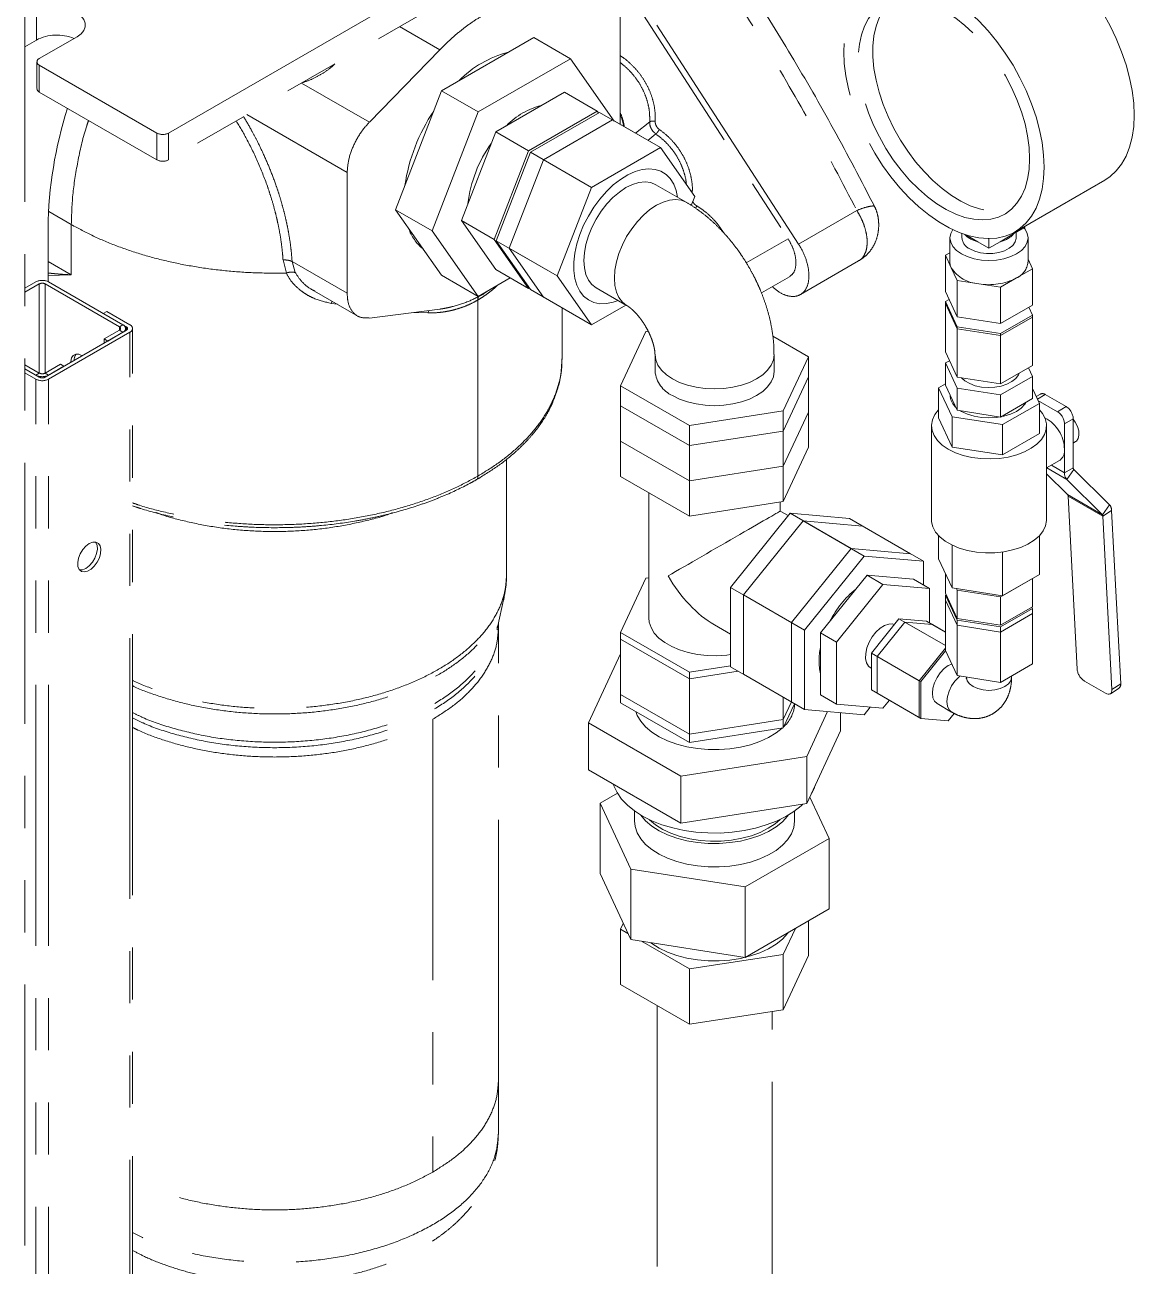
# Paper-space layout 'Blatt1' of a CAD drawing. Header units: millimetres. Extents: x 0 to 1189, y 0 to 841.
# Drawn here: x 923.49 to 950.51, y 215.43 to 245.65 of the extents above; entities that cross this region are included whole.
import ezdxf

# ---------------------------------------------------------------- set-up
doc = ezdxf.new("R2010")
doc.units = ezdxf.units.MM
doc.linetypes.add('PHANTOM', pattern=[12.7, 6.35, -1.27, 1.27, -1.27, 1.27, -1.27])

psp = doc.layouts.new('Blatt1')

# ---------------------------------------------------------------- linework, layer by layer
at = {"color": 7, "linetype": 'PHANTOM', "lineweight": 18}
for p, q in [((923.495, 260.388), (923.495, 140.765)), ((926.995, 243.014), (937.602, 249.137)), ((937.602, 248.484), (926.995, 242.361)), ((937.074, 248.179), (942.08, 240.439)), ((942.334, 240.313), (937.2, 248.252)), ((937.991, 245.891), (937.991, 243.224)), ((924.768, 245.361), (923.848, 244.83)), ((923.778, 245.279), (923.495, 245.116)), ((933.643, 244.043), (935.889, 245.339)), ((936.78, 244.825), (935.889, 245.339)), ((931.884, 243.278), (933.6, 245.043)), ((934.534, 243.529), (936.78, 244.825)), ((936.78, 244.825), (937.846, 243.308)), ((923.79, 244.749), (923.79, 244.096)), ((923.848, 244.667), (926.712, 243.014)), ((926.712, 242.361), (923.848, 244.014)), ((932.521, 241.149), (933.643, 244.043)), ((934.534, 243.529), (933.643, 244.043)), ((936.635, 244.007), (934.962, 243.041)), ((936.635, 244.007), (937.434, 243.546)), ((933.412, 240.635), (934.534, 243.529)), ((937.434, 243.546), (935.761, 242.579)), ((935.81, 242.551), (937.484, 243.517)), ((936.128, 242.367), (937.802, 243.333)), ((937.463, 243.505), (937.434, 243.546)), ((937.484, 243.517), (938.969, 242.66)), ((938.969, 242.66), (937.802, 243.333)), ((934.962, 243.041), (934.125, 240.883)), ((934.962, 243.041), (935.761, 242.579)), ((937.295, 241.693), (938.969, 242.66)), ((938.969, 242.66), (939.806, 241.469)), ((935.761, 242.579), (934.924, 240.422)), ((934.973, 240.394), (935.81, 242.551)), ((935.291, 240.21), (936.128, 242.367)), ((937.295, 241.693), (935.81, 242.551)), ((937.295, 241.693), (936.128, 242.367)), ((931.344, 239.115), (931.344, 242.054)), ((939.599, 241.33), (938.857, 241.758)), ((947.6, 240.606), (949.792, 241.872)), ((936.458, 239.536), (937.295, 241.693)), ((939.806, 241.469), (939.722, 241.253)), ((933.412, 240.635), (932.521, 241.149)), ((933.643, 239.552), (932.521, 241.149)), ((934.924, 240.422), (934.125, 240.883)), ((934.125, 240.883), (934.962, 239.693)), ((924.061, 240.706), (924.061, 239.399)), ((934.534, 239.038), (933.412, 240.635)), ((946.313, 240.57), (946.313, 240.463)), ((946.407, 240.538), (946.697, 240.37)), ((947.245, 240.37), (947.569, 240.558)), ((947.569, 240.558), (947.843, 240.716)), ((947.629, 240.463), (947.629, 240.592)), ((947.843, 240.747), (947.843, 240.716)), ((934.924, 240.422), (935.761, 239.231)), ((934.973, 240.394), (936.458, 239.536)), ((935.81, 239.203), (934.973, 240.394)), ((946.021, 240.463), (946.021, 239.875)), ((946.697, 240.37), (946.971, 240.212)), ((946.971, 240.445), (946.971, 240.212)), ((946.971, 240.212), (947.245, 240.37)), ((947.921, 239.875), (947.921, 240.463)), ((936.458, 239.536), (935.291, 240.21)), ((936.128, 239.019), (935.291, 240.21)), ((946.021, 240.102), (945.911, 240.039)), ((945.911, 240.039), (945.911, 239.157)), ((945.911, 240.039), (946.053, 239.733)), ((948.03, 239.711), (947.921, 239.947)), ((934.962, 239.693), (935.761, 239.231)), ((942.379, 239.084), (943.797, 239.902)), ((946.053, 239.733), (946.195, 239.427)), ((947.643, 239.487), (948.03, 239.711)), ((948.03, 239.711), (948.03, 238.829)), ((923.764, 239.392), (923.495, 239.237)), ((923.495, 239.139), (923.848, 239.343)), ((923.99, 239.343), (925.8, 238.298)), ((925.885, 238.347), (924.075, 239.392)), ((934.534, 239.038), (933.643, 239.552)), ((935.315, 239.489), (934.534, 239.038)), ((937.295, 238.346), (936.458, 239.536)), ((941.431, 239.123), (942.114, 239.517)), ((946.195, 238.545), (946.195, 239.427)), ((946.195, 239.427), (946.725, 239.345)), ((946.725, 239.345), (947.255, 239.263)), ((947.255, 239.263), (947.643, 239.487)), ((930.552, 239.166), (931.602, 238.56)), ((934.667, 239.1), (934.809, 239.196)), ((935.761, 239.231), (935.782, 239.243)), ((935.81, 239.203), (937.295, 238.346)), ((937.295, 238.346), (936.128, 239.019)), ((937.407, 239.247), (938.149, 238.818)), ((946.195, 238.545), (945.911, 239.157)), ((947.255, 239.263), (947.255, 238.381)), ((933.6, 238.73), (931.884, 238.513)), ((936.576, 237.521), (936.576, 238.761)), ((938.132, 238.829), (937.295, 238.346)), ((946.001, 238.964), (945.911, 238.912)), ((945.911, 238.912), (946.195, 238.3)), ((945.911, 238.912), (945.911, 237.687)), ((945.911, 238.863), (946.195, 238.251)), ((945.911, 237.687), (945.911, 238.863)), ((948.03, 238.829), (947.255, 238.381)), ((948.03, 238.584), (947.941, 238.777)), ((925.489, 238.674), (925.404, 238.625)), ((925.404, 238.625), (925.97, 238.298)), ((926.055, 238.347), (925.489, 238.674)), ((947.255, 238.381), (946.195, 238.545)), ((947.255, 238.136), (948.03, 238.584)), ((947.255, 238.087), (948.03, 238.535)), ((948.03, 238.584), (948.03, 237.359)), ((948.03, 237.359), (948.03, 238.535)), ((925.97, 238.216), (923.99, 237.073)), ((924.075, 237.024), (926.055, 238.167)), ((925.8, 238.216), (925.429, 238.002)), ((925.514, 237.953), (925.885, 238.167)), ((925.949, 238.205), (925.949, 238.257)), ((926.119, 199.063), (926.119, 238.257)), ((938.002, 236.863), (938.615, 238.183)), ((938.615, 238.183), (938.672, 238.191)), ((946.195, 238.3), (946.195, 237.075)), ((946.195, 238.3), (947.255, 238.136)), ((946.195, 237.075), (946.195, 238.251)), ((946.195, 238.251), (947.255, 238.087)), ((947.255, 238.136), (947.255, 236.911)), ((925.429, 237.904), (925.429, 238.002)), ((925.429, 238.002), (925.514, 237.953)), ((941.709, 238.07), (942.575, 237.57)), ((947.255, 238.087), (947.255, 236.911)), ((936.567, 237.521), (936.568, 237.477)), ((936.571, 237.473), (936.576, 237.521)), ((938.839, 237.625), (938.839, 237.216)), ((941.739, 237.216), (941.739, 237.625)), ((942.575, 237.57), (941.962, 236.25)), ((942.575, 237.57), (942.575, 236.223)), ((945.911, 237.687), (946.195, 237.075)), ((923.848, 237.171), (923.495, 237.375)), ((923.764, 237.122), (923.495, 237.277)), ((923.848, 237.073), (923.495, 237.277)), ((923.99, 237.171), (924.361, 237.386)), ((924.446, 237.337), (924.075, 237.122)), ((924.361, 237.386), (924.446, 237.337)), ((946.01, 237.474), (945.911, 237.418)), ((945.911, 237.418), (946.195, 236.806)), ((945.911, 236.879), (945.911, 237.418)), ((947.255, 236.911), (948.03, 237.359)), ((948.03, 237.09), (947.932, 237.302)), ((923.495, 237.179), (923.764, 237.024)), ((942.575, 237.08), (941.962, 235.76)), ((942.575, 235.365), (942.575, 237.08)), ((945.744, 236.815), (945.911, 236.911)), ((946.195, 237.075), (947.255, 236.911)), ((947.255, 236.642), (948.03, 237.09)), ((948.03, 237.09), (948.03, 236.551)), ((939.676, 235.896), (938.002, 236.863)), ((938.002, 235.515), (938.002, 236.863)), ((946.073, 236.106), (945.744, 236.815)), ((945.744, 236.08), (945.744, 236.815)), ((945.911, 236.879), (946.195, 236.267)), ((946.026, 236.632), (946.026, 236.625)), ((946.195, 236.806), (946.195, 236.267)), ((946.195, 236.806), (947.255, 236.642)), ((947.255, 236.642), (947.255, 236.103)), ((948.03, 236.796), (948.198, 236.435)), ((948.223, 236.661), (948.12, 236.602)), ((948.343, 236.649), (948.852, 236.355)), ((939.676, 235.406), (938.002, 236.373)), ((938.002, 234.658), (938.002, 236.373)), ((947.255, 236.103), (948.03, 236.551)), ((948.198, 236.435), (947.3, 235.917)), ((948.64, 236.233), (948.164, 236.507)), ((948.198, 235.7), (948.198, 236.435)), ((941.962, 236.25), (939.676, 235.896)), ((941.962, 234.903), (941.962, 236.25)), ((941.962, 234.903), (942.575, 236.223)), ((946.073, 235.372), (945.744, 236.08)), ((947.3, 235.917), (946.073, 236.106)), ((946.073, 235.372), (946.073, 236.106)), ((946.195, 236.267), (947.255, 236.103)), ((946.303, 236.239), (946.277, 236.254)), ((949.021, 234.869), (949.021, 236.061)), ((939.676, 234.549), (939.676, 235.896)), ((941.962, 235.76), (939.676, 235.406)), ((941.962, 235.76), (941.962, 234.045)), ((945.571, 235.89), (945.571, 233.604)), ((947.3, 235.182), (947.3, 235.917)), ((948.198, 235.7), (947.3, 235.182)), ((948.371, 233.604), (948.371, 235.89)), ((948.809, 235.939), (948.809, 235.318)), ((938.002, 235.515), (939.676, 234.549)), ((939.676, 233.692), (939.676, 235.406)), ((949.021, 235.469), (949.08, 235.503)), ((941.962, 234.045), (942.575, 235.365)), ((947.3, 235.182), (946.073, 235.372)), ((948.809, 234.747), (948.809, 235.318)), ((935.226, 232.269), (935.226, 235.081)), ((939.676, 234.549), (941.962, 234.903)), ((948.371, 234.862), (948.685, 235.044)), ((949.902, 233.969), (949.035, 234.829)), ((938.002, 234.658), (939.676, 233.692)), ((948.371, 234.723), (948.883, 234.215)), ((949.732, 233.725), (948.864, 234.585)), ((938.689, 234.262), (938.689, 231.215)), ((939.676, 233.692), (941.962, 234.045)), ((941.889, 233.812), (941.889, 234.034)), ((948.897, 234.179), (949.118, 229.962)), ((942.127, 233.76), (940.678, 231.957)), ((942.445, 233.576), (940.996, 231.773)), ((942.08, 233.702), (941.889, 233.812)), ((942.127, 233.76), (943.612, 232.903)), ((943.577, 233.631), (942.127, 233.76)), ((942.445, 233.576), (943.93, 232.719)), ((943.895, 233.447), (942.445, 233.576)), ((943.577, 233.631), (945.062, 232.773)), ((949.966, 229.472), (949.745, 233.69)), ((950.178, 229.609), (949.957, 233.826)), ((943.895, 233.447), (945.38, 232.59)), ((945.744, 233.214), (945.744, 232.65)), ((946.073, 231.942), (946.073, 232.984)), ((948.198, 232.271), (948.198, 233.214)), ((942.162, 231.1), (943.612, 232.903)), ((943.93, 232.719), (942.481, 230.916)), ((943.612, 232.903), (945.062, 232.773)), ((945.38, 232.59), (943.93, 232.719)), ((947.3, 231.752), (947.3, 232.818)), ((945.38, 232.01), (945.38, 232.59)), ((946.073, 231.942), (945.744, 232.65)), ((938.002, 230.861), (938.615, 232.181)), ((938.615, 232.181), (938.689, 232.192)), ((942.87, 230.847), (944.001, 232.254)), ((944.39, 232.03), (944.001, 232.254)), ((944.001, 232.254), (945.132, 232.153)), ((945.521, 231.928), (945.132, 232.153)), ((945.911, 231.812), (945.911, 232.29)), ((948.03, 232.174), (947.255, 231.726)), ((948.198, 232.271), (947.3, 231.752)), ((948.03, 232.174), (948.03, 232.174)), ((948.03, 232.174), (948.03, 231.484)), ((940.678, 231.957), (942.162, 231.1)), ((940.678, 231.957), (940.678, 230.024)), ((940.996, 231.773), (942.481, 230.916)), ((940.996, 231.773), (940.996, 229.84)), ((944.39, 232.03), (943.258, 230.622)), ((945.521, 231.928), (944.39, 232.03)), ((945.521, 231.091), (945.521, 231.928)), ((946.195, 231.2), (945.911, 231.812)), ((945.928, 231.777), (945.911, 231.767)), ((945.911, 231.767), (946.195, 231.155)), ((945.911, 231.767), (945.911, 230.42)), ((947.3, 231.752), (946.073, 231.942)), ((946.195, 231.89), (946.179, 231.926)), ((947.255, 231.726), (946.195, 231.89)), ((946.195, 231.89), (946.195, 231.2)), ((934.998, 230.948), (935.167, 231.722)), ((935.165, 231.722), (935.168, 231.749)), ((945.911, 231.645), (946.195, 231.033)), ((945.911, 231.645), (945.911, 230.42)), ((947.255, 231.726), (947.255, 231.036)), ((948.03, 231.484), (947.255, 231.036)), ((948.03, 231.439), (948.014, 231.475)), ((944.107, 230.357), (944.779, 231.192)), ((945.911, 230.538), (944.779, 231.192)), ((944.779, 231.192), (945.451, 231.132)), ((947.255, 231.036), (946.195, 231.2)), ((947.255, 230.992), (948.03, 231.439)), ((947.255, 230.869), (948.03, 231.317)), ((948.03, 231.439), (948.03, 230.092)), ((948.03, 231.317), (948.03, 230.092)), ((935.026, 230.973), (935.026, 231.075)), ((935.026, 219.95), (935.026, 230.973)), ((939.676, 229.895), (938.002, 230.861)), ((938.002, 230.861), (938.002, 229.146)), ((940.289, 231.041), (940.678, 230.817)), ((942.162, 229.167), (942.162, 231.1)), ((942.481, 230.916), (942.481, 228.983)), ((944.248, 230.275), (944.92, 231.111)), ((944.92, 231.111), (945.911, 230.538)), ((944.92, 231.111), (945.592, 231.051)), ((945.911, 230.866), (945.451, 231.132)), ((945.911, 230.866), (945.592, 231.051)), ((946.195, 231.155), (947.255, 230.992)), ((946.195, 229.808), (946.195, 231.155)), ((946.195, 231.033), (946.195, 229.808)), ((946.195, 231.033), (947.255, 230.869)), ((947.255, 230.992), (947.255, 229.644)), ((947.255, 230.869), (947.255, 229.644)), ((938.002, 230.698), (939.676, 229.731)), ((938.002, 229.35), (938.002, 230.698)), ((943.258, 230.622), (942.87, 230.847)), ((942.87, 229.338), (942.87, 230.847)), ((943.258, 230.622), (943.258, 229.114)), ((937.221, 228.658), (938.002, 230.34)), ((945.274, 229.683), (944.107, 230.357)), ((944.107, 229.461), (944.107, 230.357)), ((944.248, 230.275), (945.309, 229.663)), ((944.248, 229.379), (944.248, 230.275)), ((945.274, 229.683), (945.911, 230.476)), ((945.309, 229.663), (945.914, 230.415)), ((946.195, 229.808), (945.911, 230.42)), ((940.678, 230.05), (939.676, 229.895)), ((940.678, 230.024), (942.162, 229.167)), ((944.09, 230.001), (944.107, 229.992)), ((948.03, 230.092), (947.255, 229.644)), ((939.676, 229.731), (940.866, 229.915)), ((939.676, 228.18), (939.676, 229.895)), ((939.676, 228.384), (939.676, 229.731)), ((940.996, 229.84), (942.481, 228.983)), ((945.274, 228.787), (945.274, 229.683)), ((945.309, 228.767), (945.309, 229.663)), ((947.255, 229.644), (946.195, 229.808)), ((946.421, 229.773), (946.421, 229.766)), ((947.521, 229.766), (947.521, 229.798)), ((949.298, 229.674), (949.807, 229.38)), ((939.676, 228.384), (938.002, 229.35)), ((944.107, 229.461), (945.274, 228.787)), ((944.248, 229.379), (945.309, 228.767)), ((949.927, 229.368), (950.139, 229.505)), ((939.676, 228.18), (938.002, 229.146)), ((941.962, 228.738), (941.962, 229.282)), ((941.962, 228.534), (941.962, 229.282)), ((942.162, 229.167), (941.962, 228.738)), ((942.236, 229.124), (941.962, 228.534)), ((943.258, 229.114), (942.87, 229.338)), ((943.258, 229.114), (944.39, 229.012)), ((944.39, 229.012), (944.546, 229.207)), ((945.706, 229.126), (946.059, 228.922)), ((942.481, 228.983), (943.93, 228.854)), ((943.043, 228.933), (942.534, 227.836)), ((943.356, 228.905), (943.356, 228.464)), ((943.93, 228.854), (944.08, 229.04)), ((945.981, 228.707), (945.309, 228.767)), ((946.127, 228.888), (945.981, 228.707)), ((939.467, 227.362), (937.221, 228.658)), ((937.221, 228.658), (937.221, 227.515)), ((941.962, 228.738), (939.676, 228.384)), ((941.962, 228.534), (939.676, 228.18)), ((943.356, 228.464), (942.534, 226.693)), ((942.534, 227.836), (939.467, 227.362)), ((942.534, 227.836), (942.534, 226.693)), ((939.467, 226.219), (937.221, 227.515)), ((939.467, 227.362), (939.467, 226.219)), ((937.923, 226.95), (937.5, 226.706)), ((937.5, 226.706), (938.247, 225.096)), ((937.5, 226.706), (937.5, 224.991)), ((942.534, 226.693), (939.467, 226.219)), ((943.077, 225.843), (942.608, 226.853)), ((938.339, 226.515), (938.339, 226.275)), ((942.239, 226.275), (942.239, 226.515)), ((941.036, 224.665), (943.077, 225.843)), ((943.077, 225.843), (943.077, 224.129)), ((938.247, 223.382), (937.5, 224.991)), ((938.247, 225.096), (941.036, 224.665)), ((938.247, 225.096), (938.247, 223.382)), ((941.036, 224.665), (941.036, 222.95)), ((943.077, 224.129), (941.036, 222.95)), ((938.066, 223.772), (938.002, 223.635)), ((938.002, 223.635), (938.177, 223.534)), ((938.002, 223.635), (938.002, 222.287)), ((941.962, 223.022), (942.256, 223.655)), ((942.575, 223.839), (942.575, 222.995)), ((941.036, 222.95), (938.247, 223.382)), ((938.511, 223.341), (939.676, 222.668)), ((939.676, 222.668), (941.962, 223.022)), ((941.962, 221.675), (941.962, 223.022)), ((942.575, 222.995), (941.962, 221.675)), ((939.676, 222.668), (939.676, 221.321)), ((939.676, 221.321), (938.002, 222.287)), ((938.889, 221.776), (938.889, 200.872)), ((941.962, 221.675), (939.676, 221.321)), ((941.689, 200.872), (941.689, 221.632)), ((935.026, 218.669), (935.026, 219.95))]:
    psp.add_line(p, q, dxfattribs=at)
at = {"color": 8, "linetype": 'PHANTOM', "lineweight": 18}
for p, q in [((923.778, 245.933), (923.778, 245.279)), ((933.6, 245.043), (932.62, 245.608)), ((923.848, 244.014), (923.848, 244.667)), ((930.234, 244.231), (931.884, 243.278)), ((931.344, 242.054), (928.904, 243.463)), ((938.362, 243.01), (938.71, 243.287)), ((926.712, 243.014), (926.712, 242.361)), ((926.995, 242.361), (926.995, 243.014)), ((938.86, 242.993), (938.663, 242.836)), ((943.752, 241.132), (942.334, 240.313)), ((924.082, 241.102), (924.626, 240.788)), ((924.626, 239.563), (924.626, 240.788)), ((942.08, 240.439), (941.062, 239.852)), ((929.782, 239.926), (929.863, 239.608)), ((924.626, 239.563), (924.061, 239.89)), ((930.003, 239.889), (931.344, 239.115)), ((930.08, 239.618), (930.003, 239.889)), ((923.848, 239.343), (923.848, 237.171)), ((923.99, 239.343), (923.99, 237.171)), ((930.953, 238.869), (930.977, 238.92)), ((930.953, 238.869), (931.106, 238.846)), ((934.526, 238.951), (934.526, 234.664)), ((932.972, 238.651), (933.305, 238.637)), ((933.305, 238.637), (933.335, 238.697)), ((925.8, 238.298), (925.885, 238.347)), ((925.8, 238.298), (925.8, 238.216)), ((925.8, 238.216), (925.885, 238.167)), ((925.97, 238.216), (925.97, 238.298)), ((926.055, 198.973), (926.055, 238.167)), ((923.764, 237.122), (923.848, 237.171)), ((923.764, 197.83), (923.764, 237.024)), ((924.075, 237.122), (923.99, 237.171)), ((924.075, 197.83), (924.075, 237.024)), ((948.15, 236.538), (948.343, 236.649)), ((948.852, 236.355), (948.64, 236.233)), ((949.021, 236.061), (948.809, 235.939)), ((948.864, 234.585), (948.377, 234.866)), ((948.809, 234.747), (948.49, 234.931)), ((949.021, 234.869), (948.809, 234.747)), ((949.035, 234.829), (948.864, 234.585)), ((948.883, 234.215), (949.732, 233.725)), ((949.745, 233.69), (948.897, 234.179)), ((949.902, 233.969), (949.732, 233.725)), ((949.957, 233.826), (949.745, 233.69)), ((949.966, 229.472), (950.178, 229.609)), ((933.43, 228.748), (933.43, 217.725))]:
    psp.add_line(p, q, dxfattribs=at)
at = {"color": 7, "linetype": 'PHANTOM', "lineweight": 18, "flags": 128}
for points in [[(949.792, 241.872), (949.918, 241.956), (950.069, 242.094), (950.2, 242.261), (950.309, 242.455), (950.394, 242.673), (950.456, 242.913), (950.494, 243.174), (950.506, 243.451), (950.494, 243.744), (950.456, 244.047), (950.394, 244.359), (950.309, 244.676), (950.2, 244.995), (950.069, 245.313), (949.918, 245.626), (949.748, 245.931), (949.56, 246.225), (949.357, 246.505), (949.141, 246.769), (948.914, 247.012), (948.678, 247.234), (948.436, 247.431), (948.19, 247.602), (947.943, 247.744), (947.697, 247.857), (947.455, 247.94), (947.22, 247.99), (946.992, 248.009), (946.776, 247.995), (946.574, 247.949), (946.386, 247.872), (946.342, 247.847)], [(948.314, 242.186), (948.302, 241.908), (948.264, 241.648), (948.202, 241.407), (948.117, 241.189), (948.008, 240.996), (947.877, 240.829), (947.726, 240.691), (947.556, 240.582), (947.368, 240.504), (947.165, 240.459), (946.949, 240.445), (946.722, 240.463), (946.486, 240.514), (946.244, 240.596), (945.998, 240.709), (945.751, 240.852), (945.505, 241.023), (945.263, 241.22), (945.028, 241.442), (944.8, 241.685), (944.584, 241.948), (944.382, 242.229), (944.194, 242.523), (944.024, 242.828), (943.873, 243.141), (943.742, 243.458), (943.633, 243.777), (943.547, 244.095), (943.485, 244.407), (943.448, 244.71), (943.435, 245.002), (943.448, 245.28), (943.485, 245.541), (943.547, 245.781), (943.633, 245.999), (943.742, 246.193), (943.873, 246.359), (944.024, 246.498), (944.194, 246.606), (944.382, 246.684), (944.584, 246.73), (944.8, 246.744), (945.028, 246.725), (945.263, 246.674), (945.505, 246.592), (945.751, 246.479), (945.998, 246.336), (946.244, 246.166), (946.486, 245.968), (946.722, 245.747), (946.949, 245.503), (947.165, 245.24), (947.368, 244.96), (947.556, 244.666), (947.726, 244.361), (947.877, 244.048), (948.008, 243.73), (948.117, 243.411), (948.202, 243.094), (948.264, 242.782), (948.302, 242.478), (948.314, 242.186)], [(947.961, 242.39), (947.948, 242.132), (947.91, 241.892), (947.848, 241.673), (947.761, 241.477), (947.652, 241.307), (947.521, 241.164), (947.37, 241.051), (947.201, 240.969), (947.016, 240.919), (946.817, 240.901), (946.606, 240.916), (946.387, 240.963), (946.161, 241.043), (945.932, 241.153), (945.703, 241.293), (945.475, 241.461), (945.252, 241.655), (945.037, 241.872), (944.832, 242.11), (944.639, 242.366), (944.462, 242.638), (944.302, 242.92), (944.161, 243.211), (944.04, 243.507), (943.942, 243.803), (943.868, 244.098), (943.817, 244.385), (943.792, 244.664), (943.792, 244.929), (943.817, 245.178), (943.868, 245.408), (943.942, 245.616), (944.04, 245.8), (944.161, 245.956), (944.302, 246.084), (944.462, 246.182), (944.639, 246.248), (944.832, 246.282), (945.037, 246.284), (945.252, 246.253), (945.475, 246.189), (945.703, 246.094), (945.932, 245.969), (946.161, 245.815), (946.387, 245.634), (946.606, 245.428), (946.817, 245.2), (947.016, 244.952), (947.201, 244.688), (947.37, 244.411), (947.521, 244.123), (947.652, 243.83), (947.761, 243.533), (947.848, 243.237), (947.91, 242.946), (947.948, 242.662), (947.961, 242.39)], [(923.778, 245.933), (923.9, 245.989), (924.041, 246.028), (924.194, 246.048), (924.351, 246.048), (924.504, 246.028), (924.645, 245.989), (924.768, 245.933), (924.865, 245.862), (924.933, 245.78), (924.968, 245.692), (924.968, 245.602), (924.933, 245.513), (924.865, 245.432), (924.768, 245.361)], [(944.587, 246.233), (944.514, 246.16), (944.394, 246.004), (944.296, 245.82), (944.221, 245.613), (944.171, 245.383), (944.146, 245.133), (944.146, 244.868), (944.171, 244.59), (944.221, 244.302), (944.296, 244.008), (944.394, 243.711), (944.514, 243.415), (944.655, 243.124), (944.816, 242.842), (944.993, 242.571), (945.185, 242.314), (945.39, 242.076), (945.606, 241.859), (945.828, 241.665), (946.056, 241.497), (946.286, 241.357), (946.515, 241.247), (946.74, 241.168), (946.96, 241.12), (947.17, 241.105), (947.369, 241.123), (947.516, 241.16)], [(937.496, 241.408), (937.655, 241.59), (937.824, 241.751), (937.999, 241.888), (938.176, 241.997), (938.353, 242.078), (938.525, 242.128), (938.69, 242.146), (938.844, 242.132), (938.984, 242.087), (939.107, 242.01), (939.211, 241.905), (939.295, 241.772), (939.355, 241.614), (939.39, 241.451)], [(938.857, 241.758), (938.735, 241.808), (938.597, 241.826), (938.449, 241.812), (938.292, 241.765), (938.132, 241.687), (937.972, 241.579), (937.815, 241.446), (937.666, 241.289), (937.529, 241.113), (937.407, 240.921), (937.302, 240.72), (937.218, 240.513), (937.157, 240.306), (937.119, 240.103), (937.107, 239.911)], [(937.94, 238.939), (937.824, 238.899), (937.655, 238.865), (937.496, 238.862), (937.348, 238.892), (937.216, 238.953), (937.102, 239.044), (937.008, 239.164), (936.936, 239.31), (936.887, 239.478), (936.862, 239.667), (936.862, 239.872), (936.887, 240.09), (936.936, 240.315), (937.008, 240.544), (937.102, 240.772), (937.216, 240.995), (937.348, 241.208), (937.496, 241.408)], [(946.088, 240.665), (946.039, 240.57), (946.021, 240.463), (946.039, 240.356), (946.093, 240.253), (946.181, 240.158), (946.299, 240.075), (946.443, 240.007), (946.607, 239.956), (946.785, 239.925), (946.971, 239.914), (947.156, 239.925), (947.334, 239.956), (947.499, 240.007), (947.643, 240.075), (947.761, 240.158), (947.848, 240.253), (947.903, 240.356), (947.921, 240.463), (947.903, 240.57), (947.848, 240.673), (947.823, 240.705)], [(947.629, 240.463), (947.629, 240.452), (947.606, 240.364), (947.55, 240.282), (947.462, 240.21), (947.348, 240.151), (947.214, 240.11), (947.066, 240.087), (946.913, 240.084), (946.764, 240.102), (946.625, 240.139), (946.506, 240.194)], [(937.107, 239.911), (937.119, 239.733), (937.157, 239.574), (937.218, 239.438), (937.302, 239.328), (937.407, 239.247), (937.407, 239.247)], [(946.021, 239.875), (946.029, 239.803), (946.053, 239.733)], [(924.895, 237.596), (924.812, 237.629), (924.736, 237.631), (924.674, 237.6), (924.632, 237.54), (924.613, 237.456), (924.612, 237.433)], [(939.263, 236.624), (939.436, 236.539), (939.63, 236.47), (939.841, 236.42), (940.062, 236.39), (940.289, 236.379), (940.515, 236.39), (940.737, 236.42), (940.947, 236.47), (941.141, 236.539), (941.314, 236.624), (941.462, 236.724), (941.581, 236.836), (941.668, 236.958), (941.721, 237.085), (941.739, 237.216)], [(946.301, 237.059), (946.386, 236.982), (946.501, 236.916), (946.638, 236.866), (946.79, 236.833), (946.95, 236.821), (947.112, 236.828), (947.267, 236.856), (947.408, 236.902), (947.529, 236.965), (947.624, 237.041), (947.688, 237.127), (947.708, 237.173)], [(947.871, 236.459), (947.844, 236.416), (947.757, 236.322), (947.639, 236.239), (947.496, 236.171), (947.332, 236.121), (947.155, 236.09), (946.971, 236.079), (946.786, 236.09), (946.609, 236.121), (946.446, 236.171), (946.303, 236.239)], [(945.981, 235.319), (945.835, 235.418), (945.718, 235.529), (945.634, 235.65), (945.585, 235.776), (945.571, 235.906), (945.594, 236.036), (945.652, 236.161), (945.744, 236.279)], [(948.198, 236.279), (948.27, 236.192), (948.337, 236.068), (948.368, 235.939), (948.364, 235.809), (948.323, 235.681), (948.247, 235.558), (948.139, 235.444), (948, 235.342), (947.834, 235.254), (947.646, 235.182), (947.441, 235.129), (947.223, 235.095), (946.999, 235.082), (946.774, 235.09), (946.554, 235.118), (946.345, 235.167), (946.152, 235.234), (945.981, 235.319)], [(949.08, 235.503), (949.101, 235.518), (949.143, 235.578), (949.162, 235.662), (949.156, 235.763), (949.125, 235.871), (949.072, 235.977), (949.021, 236.05)], [(945.571, 233.604), (945.573, 233.555), (945.605, 233.426), (945.672, 233.302), (945.773, 233.186), (945.904, 233.08), (946.064, 232.988), (946.247, 232.912), (946.448, 232.854), (946.663, 232.815), (946.886, 232.797), (947.112, 232.8), (947.333, 232.823), (947.545, 232.867), (947.743, 232.929), (947.92, 233.01), (948.073, 233.105), (948.197, 233.214), (948.29, 233.332), (948.348, 233.458), (948.371, 233.587), (948.371, 233.604)], [(925.065, 233.023), (925.148, 233.057), (925.224, 233.058), (925.286, 233.028), (925.328, 232.968), (925.347, 232.884), (925.34, 232.783), (925.31, 232.675), (925.257, 232.568), (925.187, 232.473), (925.107, 232.398), (925.022, 232.349), (924.942, 232.331), (924.872, 232.346), (924.82, 232.392), (924.789, 232.465), (924.783, 232.558), (924.801, 232.664), (924.843, 232.773), (924.905, 232.874), (924.981, 232.961), (925.065, 233.023)], [(925.218, 233.06), (925.225, 233.05), (925.256, 232.977), (925.262, 232.884), (925.243, 232.778), (925.201, 232.67), (925.139, 232.568), (925.063, 232.482), (924.98, 232.419)], [(924.98, 232.419), (924.896, 232.385), (924.827, 232.383)], [(938.689, 231.215), (938.699, 231.111), (938.743, 230.976), (938.822, 230.845), (938.934, 230.723), (939.076, 230.612), (939.245, 230.515), (939.437, 230.433), (939.649, 230.368), (939.875, 230.323), (940.109, 230.297), (940.348, 230.292), (940.586, 230.307), (940.678, 230.319)], [(944.09, 230.001), (944.041, 230.04), (943.992, 230.121), (943.968, 230.226), (943.97, 230.35), (943.999, 230.485), (944.052, 230.622), (944.126, 230.753), (944.217, 230.869), (944.319, 230.963), (944.425, 231.03), (944.529, 231.064), (944.625, 231.065), (944.666, 231.052)], [(945.706, 229.126), (945.706, 229.126), (945.644, 229.184), (945.605, 229.269), (945.592, 229.378), (945.605, 229.502), (945.644, 229.633), (945.706, 229.761), (945.786, 229.879), (945.88, 229.978), (945.981, 230.052), (946.065, 230.089)], [(949.807, 229.38), (949.84, 229.365), (949.871, 229.357), (949.899, 229.358), (949.924, 229.366), (949.943, 229.383), (949.957, 229.407), (949.965, 229.437), (949.966, 229.472)], [(938.369, 228.934), (938.405, 228.841), (938.491, 228.696), (938.611, 228.559), (938.762, 228.432), (938.942, 228.319), (939.146, 228.22), (939.372, 228.139), (939.615, 228.076), (939.87, 228.033), (940.133, 228.01), (940.4, 228.009), (940.664, 228.028), (940.921, 228.068), (941.166, 228.127), (941.395, 228.206), (941.603, 228.301), (941.787, 228.412), (941.935, 228.529)], [(937.827, 227.165), (937.84, 227.127), (937.916, 226.962), (938.026, 226.804), (938.168, 226.653), (938.34, 226.514), (938.538, 226.387), (938.762, 226.275), (939.007, 226.179), (939.27, 226.1), (939.547, 226.04), (939.834, 225.999), (940.128, 225.978), (940.424, 225.977), (940.719, 225.996), (941.007, 226.035), (941.285, 226.094), (941.549, 226.172), (941.796, 226.266), (942.021, 226.377), (942.222, 226.503), (942.396, 226.641), (942.435, 226.678)], [(942.092, 226.418), (942.068, 226.386), (941.943, 226.25), (941.787, 226.126), (941.603, 226.015), (941.395, 225.919), (941.166, 225.841), (940.921, 225.781), (940.664, 225.742), (940.4, 225.722), (940.133, 225.724), (939.87, 225.747), (939.615, 225.79), (939.372, 225.853), (939.146, 225.934), (938.942, 226.032), (938.762, 226.146), (938.611, 226.272), (938.491, 226.41), (938.485, 226.418)], [(938.339, 226.275), (938.354, 226.134), (938.405, 225.983)], [(938.405, 225.983), (938.491, 225.838), (938.611, 225.701), (938.762, 225.574), (938.942, 225.461), (939.146, 225.362), (939.372, 225.281), (939.615, 225.218), (939.87, 225.175), (940.133, 225.152), (940.4, 225.151), (940.664, 225.17), (940.921, 225.21), (941.166, 225.269), (941.395, 225.348), (941.603, 225.443), (941.787, 225.554), (941.943, 225.679), (942.068, 225.814), (942.16, 225.959), (942.217, 226.109), (942.239, 226.262), (942.239, 226.275)], [(941.886, 226.308), (941.766, 226.203), (941.597, 226.091), (941.402, 225.993), (941.186, 225.912), (940.952, 225.849), (940.705, 225.806), (940.45, 225.782), (940.192, 225.78), (939.936, 225.798), (939.686, 225.836), (939.449, 225.895), (939.228, 225.971), (939.027, 226.065), (938.851, 226.174), (938.703, 226.296), (938.691, 226.308)], [(938.738, 223.306), (938.762, 223.288), (938.942, 223.174), (939.146, 223.076), (939.372, 222.995), (939.615, 222.932), (939.87, 222.889), (940.133, 222.866), (940.4, 222.864), (940.664, 222.884), (940.921, 222.923), (941.166, 222.983), (941.395, 223.061), (941.603, 223.157), (941.787, 223.268), (941.943, 223.393), (942.068, 223.528), (942.092, 223.56)]]:
    psp.add_lwpolyline(points, dxfattribs=at)
at = {"color": 8, "linetype": 'PHANTOM', "lineweight": 18, "flags": 128}
for points in [[(939.599, 241.33), (939.477, 241.38), (939.34, 241.398), (939.191, 241.383), (939.035, 241.336), (938.874, 241.258), (938.714, 241.151), (938.558, 241.017), (938.409, 240.86), (938.272, 240.684), (938.149, 240.493), (938.045, 240.291), (937.961, 240.084), (937.899, 239.877), (937.862, 239.675), (937.849, 239.482), (937.862, 239.304), (937.899, 239.145), (937.961, 239.009), (938.045, 238.899), (938.149, 238.818), (938.152, 238.817)], [(924.061, 239.548), (924.626, 239.563), (924.626, 239.563), (924.626, 239.563), (924.626, 239.563), (924.626, 239.563)], [(938.839, 237.625), (938.839, 237.625), (938.856, 237.494), (938.91, 237.366), (938.997, 237.245), (939.116, 237.133), (939.263, 237.033), (939.436, 236.947), (939.63, 236.879), (939.841, 236.828), (940.062, 236.798), (940.289, 236.787), (940.515, 236.798), (940.737, 236.828), (940.947, 236.879), (941.141, 236.947), (941.314, 237.033), (941.462, 237.133), (941.581, 237.245), (941.668, 237.366), (941.721, 237.494), (941.739, 237.625), (941.739, 237.625)], [(946.059, 228.922), (945.998, 228.979), (945.959, 229.065), (945.945, 229.174), (945.959, 229.298), (945.998, 229.429), (946.059, 229.557), (946.14, 229.675), (946.234, 229.774), (946.262, 229.798)], [(947.521, 229.766), (947.502, 229.684), (947.447, 229.607), (947.36, 229.541), (947.246, 229.491), (947.113, 229.459), (946.971, 229.448), (946.828, 229.459), (946.696, 229.491), (946.582, 229.541), (946.494, 229.607), (946.44, 229.684), (946.421, 229.766), (946.421, 229.766)]]:
    psp.add_lwpolyline(points, dxfattribs=at)
at = {"color": 7, "linetype": 'PHANTOM', "lineweight": 18}
for centre, radius, start, end in [((924.275, 244.319), 1.082, 67.3684, 117.3846), ((923.879, 244.749), 0.0873, 110.7834, 249.2166), ((935.891, 242.514), 2.545, 104.1681, 135.8265), ((923.89, 244.105), 0.101, 185.6948, 245.6253), ((934.018, 240.576), 9.958, 162.2169, 179.2524), ((937.041, 241.114), 4.337, 145.8527, 171.736), ((936.519, 241.949), 1.796, 103.7213, 136.2734), ((926.854, 243.287), 0.307, 242.6097, 297.3903), ((937.356, 240.947), 3.091, 144.0775, 173.5112), ((926.854, 242.634), 0.307, 242.6097, 297.3903), ((933.903, 241.071), 1.129, 199.2343, 230.967), ((946.83, 240.978), 0.622, 224.0406, 257.6892), ((947.116, 240.968), 0.611, 282.1315, 317.8632), ((946.633, 240.489), 0.321, 184.6956, 246.6246), ((946.777, 240.211), 0.867, 213.4389, 266.5665), ((947.443, 239.924), 0.48, 294.5251, 354.1548), ((923.919, 239.092), 0.338, 62.6097, 117.3903), ((923.919, 239.206), 0.154, 62.6097, 117.3903), ((946.972, 240.782), 1.458, 260.2289, 297.3572), ((925.785, 238.257), 0.0437, 290.7834, 69.2166), ((925.851, 238.257), 0.0961, 290.7834, 69.2166), ((925.954, 238.257), 0.0437, 290.7834, 69.2166), ((926.02, 238.257), 0.0961, 290.7834, 69.2166), ((924.922, 237.496), 0.225, 142.976, 183.7443), ((939.575, 237.296), 0.74, 186.1875, 245.1327), ((923.919, 237.423), 0.338, 242.6097, 297.3903), ((923.919, 237.325), 0.338, 242.6097, 297.3903), ((923.919, 237.308), 0.154, 242.6097, 297.3903), ((923.919, 237.21), 0.154, 242.6097, 297.3903), ((946.422, 236.643), 0.397, 182.5559, 228.3118), ((948.272, 236.551), 0.121, 54.3824, 114.3071), ((948.653, 236.045), 0.369, 2.6055, 57.3945), ((947.93, 235.298), 0.879, 1.3467, 62.841), ((948.441, 235.922), 0.369, 2.6055, 57.3945), ((948.525, 235.282), 0.287, 303.9367, 7.3755), ((949.077, 234.866), 0.0561, 176.4096, 221.1757), ((949.033, 234.733), 0.224, 176.4096, 221.1757), ((948.843, 234.18), 0.0534, 359.9206, 41.8746), ((949.743, 233.827), 0.214, 359.9206, 41.8746), ((949.692, 233.69), 0.0534, 359.9206, 41.8746), ((945.266, 230.033), 2.43, 129.3479, 153.0629), ((944.293, 230.174), 1.459, 167.377, 192.623), ((949.505, 230.003), 0.389, 186.1272, 237.8131), ((950.069, 229.591), 0.11, 308.9154, 9.2887), ((941.452, 229.156), 0.787, 312.1961, 358.305), ((941.784, 227.469), 1.013, 328.944, 341.259)]:
    psp.add_arc(centre, radius, start, end, dxfattribs=at)
for major_axis, ratio, start_param, end_param in [((1.6, 0.924), 0.00007, 0.000041, 2.356154), ((-1.131, 1.96), 0.577335, 1.570756, 2.356235)]:
    psp.add_ellipse((940.289, 232.889), major_axis=major_axis, ratio=ratio, start_param=start_param, end_param=end_param, dxfattribs=at)
at = {"color": 8, "linetype": 'PHANTOM', "lineweight": 18}
for points, knots in [([(937.586, 250.824), (938.053, 250.212), (938.987, 248.988), (940.296, 247.087), (941.532, 245.144), (942.694, 243.16), (943.399, 241.808), (943.752, 241.132)], [0, 0, 0, 0, 0.2000288, 0.399945, 0.6000536, 0.7999691, 1, 1, 1, 1]), ([(938.844, 243.3), (938.845, 243.38), (938.846, 243.542), (938.799, 243.79), (938.717, 244.035), (938.599, 244.27), (938.448, 244.49), (938.269, 244.685), (938.114, 244.822), (938.015, 244.882), (937.991, 244.897)], [0, 0, 0, 0, 0.136254, 0.27251, 0.408764, 0.545019, 0.681274, 0.817528, 0.953784, 1, 1, 1, 1]), ([(930.232, 244.232), (930.318, 244.262), (930.49, 244.322), (930.728, 244.452), (930.915, 244.578), (931.01, 244.667), (931.044, 244.698)], [0, 0, 0, 0, 0.286487, 0.572143, 0.851545, 1, 1, 1, 1]), ([(937.991, 244.731), (938.051, 244.684), (938.175, 244.585), (938.338, 244.402), (938.48, 244.197), (938.591, 243.977), (938.668, 243.747), (938.712, 243.514), (938.71, 243.363), (938.71, 243.287)], [0, 0, 0, 0, 0.135323, 0.279436, 0.423548, 0.567661, 0.711774, 0.855889, 1, 1, 1, 1]), ([(924.626, 240.788), (924.634, 241.042), (924.65, 241.55), (924.787, 242.362), (924.92, 242.957), (925.032, 243.279), (925.047, 243.322)], [0, 0, 0, 0, 0.317036, 0.634073, 0.95111, 1, 1, 1, 1]), ([(928.642, 243.311), (928.727, 243.168), (928.926, 242.835), (929.185, 242.287), (929.373, 241.811), (929.497, 241.433), (929.567, 241.191), (929.622, 240.971), (929.665, 240.779), (929.707, 240.563), (929.746, 240.314), (929.768, 240.113), (929.778, 239.984), (929.781, 239.942), (929.782, 239.926)], [0, 0, 0, 0, 0.131947, 0.305493, 0.479839, 0.544345, 0.632736, 0.689647, 0.736362, 0.801026, 0.881, 0.960158, 0.984994, 1, 1, 1, 1]), ([(928.822, 243.415), (928.825, 243.409), (928.862, 243.349), (928.93, 243.232), (929.037, 243.042), (929.162, 242.804), (929.312, 242.494), (929.471, 242.126), (929.6, 241.783), (929.696, 241.49), (929.766, 241.255), (929.827, 241.021), (929.879, 240.789), (929.924, 240.559), (929.959, 240.332), (929.987, 240.108), (929.997, 239.962), (930.003, 239.889)], [0, 0, 0, 0, 0.005096, 0.053772, 0.102449, 0.170572, 0.258005, 0.364889, 0.47816, 0.543475, 0.60863, 0.67378, 0.739079, 0.804345, 0.869485, 0.934652, 1, 1, 1, 1]), ([(938.091, 243.166), (938.085, 243.202), (938.066, 243.315), (938.03, 243.432), (937.992, 243.508), (937.991, 243.51)], [0, 0, 0, 0, 0.311222, 0.977783, 1, 1, 1, 1]), ([(938.71, 243.287), (938.717, 243.292), (938.732, 243.301), (938.767, 243.307), (938.807, 243.308), (938.832, 243.302), (938.844, 243.3)], [0, 0, 0, 0, 0.24999, 0.5, 0.75001, 1, 1, 1, 1]), ([(938.71, 243.287), (938.71, 243.26), (938.712, 243.206), (938.743, 243.124), (938.792, 243.049), (938.838, 243.012), (938.86, 242.993)], [0, 0, 0, 0, 0.25, 0.5, 0.75, 1, 1, 1, 1]), ([(938.944, 243.104), (938.929, 243.116), (938.899, 243.141), (938.866, 243.191), (938.846, 243.245), (938.845, 243.282), (938.844, 243.3)], [0, 0, 0, 0, 0.250001, 0.5, 0.749999, 1, 1, 1, 1]), ([(938.86, 242.993), (938.867, 242.999), (938.88, 243.011), (938.904, 243.04), (938.927, 243.073), (938.939, 243.094), (938.944, 243.104)], [0, 0, 0, 0, 0.2499904, 0.5, 0.7500096, 1, 1, 1, 1]), ([(938.86, 242.993), (938.921, 242.947), (939.042, 242.855), (939.202, 242.687), (939.341, 242.501), (939.455, 242.3), (939.539, 242.089), (939.59, 241.906), (939.6, 241.796), (939.603, 241.757)], [0, 0, 0, 0, 0.152891, 0.305784, 0.458675, 0.611567, 0.764459, 0.91735, 1, 1, 1, 1]), ([(939.744, 241.556), (939.747, 241.597), (939.754, 241.712), (939.728, 241.909), (939.67, 242.139), (939.578, 242.364), (939.457, 242.578), (939.309, 242.777), (939.138, 242.956), (939.009, 243.055), (938.944, 243.104)], [0, 0, 0, 0, 0.07316, 0.205566, 0.337972, 0.470377, 0.602783, 0.735189, 0.867595, 1, 1, 1, 1]), ([(939.855, 241.241), (939.838, 241.253), (939.803, 241.279), (939.77, 241.32), (939.762, 241.346), (939.76, 241.351)], [0, 0, 0, 0, 0.44164, 0.883277, 1, 1, 1, 1]), ([(939.827, 241.186), (939.832, 241.195), (939.843, 241.213), (939.851, 241.231), (939.855, 241.241)], [0, 0, 0, 0, 0.464534, 1, 1, 1, 1]), ([(940.513, 240.584), (940.472, 240.647), (940.388, 240.777), (940.231, 240.953), (940.053, 241.113), (939.921, 241.198), (939.855, 241.241)], [0, 0, 0, 0, 0.236859, 0.491238, 0.74562, 1, 1, 1, 1]), ([(943.752, 241.132), (943.824, 241.158), (943.967, 241.211), (944.109, 241.24), (944.186, 241.244), (944.181, 241.221), (944.179, 241.216)], [0, 0, 0, 0, 0.303989, 0.607997, 0.91202, 1, 1, 1, 1]), ([(943.752, 241.132), (943.785, 241.076), (943.852, 240.964), (943.928, 240.785), (943.98, 240.605), (944.007, 240.432), (944.005, 240.271), (943.976, 240.13), (943.92, 240.015), (943.859, 239.939), (943.81, 239.914), (943.795, 239.907)], [0, 0, 0, 0, 0.117215, 0.235629, 0.35432, 0.472937, 0.591449, 0.709945, 0.828495, 0.947099, 1, 1, 1, 1]), ([(924.626, 240.788), (924.802, 240.693), (925.153, 240.502), (925.741, 240.257), (926.366, 240.046), (927.026, 239.875), (927.713, 239.743), (928.42, 239.653), (929.14, 239.603), (929.622, 239.606), (929.863, 239.608)], [0, 0, 0, 0, 0.125, 0.25, 0.375, 0.5, 0.625, 0.75, 0.875, 1, 1, 1, 1]), ([(929.782, 239.926), (929.802, 239.926), (929.843, 239.927), (929.902, 239.921), (929.957, 239.908), (929.988, 239.895), (930.003, 239.889)], [0, 0, 0, 0, 0.250001, 0.500001, 0.750001, 1, 1, 1, 1]), ([(929.863, 239.608), (929.883, 239.614), (929.924, 239.626), (929.982, 239.632), (930.036, 239.631), (930.065, 239.622), (930.08, 239.618)], [0, 0, 0, 0, 0.25, 0.5, 0.75, 1, 1, 1, 1]), ([(924.061, 239.609), (924.063, 239.609), (924.1, 239.604), (924.168, 239.597), (924.263, 239.588), (924.358, 239.58), (924.477, 239.571), (924.57, 239.566), (924.626, 239.563)], [0, 0, 0, 0, 0.014053, 0.208465, 0.376609, 0.525828, 0.715315, 1, 1, 1, 1]), ([(929.863, 239.608), (929.902, 239.535), (929.98, 239.389), (930.108, 239.273), (930.172, 239.215)], [0, 0, 0, 0, 0.502206, 1, 1, 1, 1]), ([(930.08, 239.618), (930.132, 239.539), (930.238, 239.38), (930.418, 239.235), (930.533, 239.18), (930.555, 239.17)], [0, 0, 0, 0, 0.444083, 0.897852, 1, 1, 1, 1]), ([(930.172, 239.215), (930.191, 239.199), (930.246, 239.156), (930.363, 239.077), (930.594, 238.954), (930.809, 238.903), (930.953, 238.869)], [0, 0, 0, 0, 0.088342, 0.251714, 0.502035, 1, 1, 1, 1]), ([(934.526, 238.951), (934.553, 238.967), (934.621, 239.008), (934.734, 239.084), (934.854, 239.176), (934.946, 239.253), (934.992, 239.297), (935.004, 239.309)], [0, 0, 0, 0, 0.16252, 0.406255, 0.687664, 0.919819, 1, 1, 1, 1]), ([(934.549, 239.043), (934.544, 239.035), (934.529, 239.012), (934.527, 238.976), (934.526, 238.951)], [0, 0, 0, 0, 0.316026, 1, 1, 1, 1]), ([(933.305, 238.637), (933.343, 238.637), (933.449, 238.637), (933.592, 238.647), (933.731, 238.666), (933.835, 238.686), (933.947, 238.712), (934.08, 238.75), (934.242, 238.809), (934.394, 238.878), (934.489, 238.931), (934.526, 238.951)], [0, 0, 0, 0, 0.091753, 0.250155, 0.34176, 0.425128, 0.500263, 0.613536, 0.750162, 0.904113, 1, 1, 1, 1]), ([(936.568, 237.477), (936.569, 237.435), (936.576, 237.251), (936.509, 236.924), (936.364, 236.502), (936.137, 236.092), (935.838, 235.698), (935.466, 235.326), (935.034, 234.976), (934.695, 234.768), (934.526, 234.664)], [0, 0, 0, 0, 0.039786, 0.177, 0.314275, 0.451603, 0.588948, 0.726231, 0.863319, 1, 1, 1, 1]), ([(934.526, 234.664), (934.346, 234.566), (933.985, 234.371), (933.379, 234.121), (932.734, 233.907), (932.051, 233.734), (931.341, 233.603), (930.611, 233.517), (929.87, 233.476), (929.125, 233.481), (928.386, 233.532), (927.66, 233.626), (926.959, 233.768), (926.442, 233.898), (926.175, 233.993), (926.119, 234.013)], [0, 0, 0, 0, 0.081249, 0.162738, 0.244344, 0.325986, 0.407618, 0.489219, 0.570784, 0.652315, 0.733822, 0.815311, 0.896791, 0.978266, 1, 1, 1, 1]), ([(934.514, 234.589), (934.517, 234.601), (934.524, 234.623), (934.525, 234.65), (934.526, 234.664)], [0, 0, 0, 0, 0.500029, 1, 1, 1, 1]), ([(935.226, 232.269), (935.217, 232.127), (935.198, 231.842), (935.048, 231.422), (934.811, 231.017), (934.483, 230.634), (934.071, 230.278), (933.583, 229.956), (933.025, 229.674), (932.409, 229.436), (931.744, 229.247), (931.042, 229.11), (930.316, 229.026), (929.576, 228.998), (928.836, 229.026), (928.11, 229.11), (927.406, 229.246), (926.747, 229.439), (926.316, 229.59), (926.125, 229.687), (926.119, 229.69)], [0, 0, 0, 0, 0.058715, 0.11743, 0.176146, 0.234861, 0.293576, 0.352291, 0.411005, 0.46972, 0.528435, 0.587151, 0.645866, 0.704581, 0.763296, 0.822011, 0.880726, 0.939441, 0.998156, 1, 1, 1, 1]), ([(926.119, 229.56), (926.128, 229.556), (926.321, 229.457), (926.755, 229.305), (927.412, 229.113), (928.114, 228.976), (928.838, 228.893), (929.576, 228.865), (930.314, 228.893), (931.039, 228.976), (931.738, 229.113), (932.401, 229.302), (933.016, 229.539), (933.572, 229.821), (934.059, 230.141), (934.469, 230.496), (934.799, 230.879), (935.027, 231.283), (935.148, 231.567), (935.164, 231.715), (935.165, 231.722)], [0, 0, 0, 0, 0.0029937, 0.065133, 0.1272722, 0.1894113, 0.2515504, 0.3136895, 0.3758288, 0.4379681, 0.5001075, 0.5622468, 0.6243859, 0.6865249, 0.7486639, 0.810803, 0.8729423, 0.9350816, 0.997221, 1, 1, 1, 1]), ([(926.119, 228.78), (926.202, 228.737), (926.499, 228.585), (927.095, 228.388), (927.884, 228.195), (928.72, 228.08), (929.576, 228.041), (930.432, 228.08), (931.267, 228.195), (932.06, 228.385), (932.793, 228.644), (933.446, 228.966), (934.003, 229.343), (934.453, 229.766), (934.777, 230.224), (934.966, 230.643), (934.991, 230.908), (935, 231.008)], [0, 0, 0, 0, 0.027846, 0.099272, 0.170698, 0.242124, 0.31355, 0.384976, 0.456403, 0.527829, 0.599255, 0.670681, 0.742107, 0.813533, 0.884959, 0.956385, 1, 1, 1, 1]), ([(926.119, 228.91), (926.199, 228.869), (926.494, 228.718), (927.088, 228.522), (927.879, 228.328), (928.718, 228.213), (929.576, 228.174), (930.434, 228.213), (931.272, 228.329), (932.067, 228.519), (932.802, 228.779), (933.457, 229.102), (934.015, 229.48), (934.467, 229.903), (934.788, 230.363), (934.961, 230.717), (934.984, 230.915), (934.988, 230.949)], [0, 0, 0, 0, 0.0276223, 0.1012666, 0.1749107, 0.2485547, 0.3221988, 0.3958431, 0.4694876, 0.5431319, 0.6167761, 0.69042, 0.764064, 0.8377082, 0.9113525, 0.9849969, 1, 1, 1, 1]), ([(933.43, 228.748), (933.591, 228.849), (933.915, 229.05), (934.308, 229.396), (934.626, 229.765), (934.854, 230.156), (934.999, 230.561), (935.017, 230.836), (935.026, 230.973)], [0, 0, 0, 0, 0.1666661, 0.3333324, 0.4999991, 0.6666662, 0.8333332, 1, 1, 1, 1]), ([(926.119, 228.547), (926.165, 228.523), (926.388, 228.408), (926.846, 228.242), (927.484, 228.057), (928.162, 227.925), (928.862, 227.845), (929.576, 227.818), (930.289, 227.845), (930.991, 227.925), (931.668, 228.058), (932.308, 228.241), (932.906, 228.468), (933.255, 228.655), (933.43, 228.748)], [0, 0, 0, 0, 0.023066, 0.111878, 0.20069, 0.289502, 0.378314, 0.467127, 0.555939, 0.644751, 0.733564, 0.822376, 0.911188, 1, 1, 1, 1]), ([(935.026, 219.95), (935.017, 219.812), (934.999, 219.538), (934.854, 219.133), (934.626, 218.742), (934.308, 218.372), (933.915, 218.027), (933.591, 217.826), (933.43, 217.725)], [0, 0, 0, 0, 0.166665, 0.333333, 0.5, 0.666667, 0.833334, 1, 1, 1, 1]), ([(935.026, 218.669), (935.013, 218.504), (934.987, 218.175), (934.779, 217.693), (934.452, 217.235), (934.003, 216.812), (933.446, 216.435), (932.793, 216.113), (932.06, 215.854), (931.267, 215.664), (930.432, 215.549), (929.576, 215.51), (928.72, 215.549), (927.884, 215.664), (927.095, 215.856), (926.499, 216.054), (926.202, 216.206), (926.119, 216.249)], [0, 0, 0, 0, 0.0694935, 0.1389871, 0.2084806, 0.277974, 0.3474672, 0.4169604, 0.4864537, 0.5559472, 0.6254408, 0.6949343, 0.7644276, 0.8339208, 0.9034142, 0.9729077, 1, 1, 1, 1]), ([(933.43, 217.725), (933.255, 217.631), (932.906, 217.445), (932.308, 217.217), (931.668, 217.034), (930.991, 216.902), (930.289, 216.821), (929.576, 216.794), (928.862, 216.821), (928.162, 216.902), (927.484, 217.034), (926.846, 217.219), (926.388, 217.385), (926.165, 217.5), (926.119, 217.524)], [0, 0, 0, 0, 0.088812, 0.177624, 0.266436, 0.355249, 0.444061, 0.532873, 0.621686, 0.710498, 0.79931, 0.888122, 0.976934, 1, 1, 1, 1])]:
    psp.add_open_spline(points, degree=3, knots=knots, dxfattribs=at)
at = {"color": 7, "linetype": 'PHANTOM', "lineweight": 18}
for points, knots in [([(944.189, 241.221), (943.86, 241.854), (943.213, 243.096), (942.177, 244.887), (941.127, 246.578), (940.065, 248.169), (939.003, 249.664), (938.276, 250.613), (937.92, 251.076)], [0, 0, 0, 0, 0.184038, 0.361127, 0.531267, 0.694459, 0.850703, 1, 1, 1, 1]), ([(933.6, 245.043), (933.685, 245.128), (933.857, 245.299), (934.124, 245.524), (934.394, 245.726), (934.576, 245.836), (934.667, 245.891)], [0, 0, 0, 0, 0.250634, 0.501268, 0.749557, 1, 1, 1, 1]), ([(931.344, 242.054), (931.353, 242.17), (931.372, 242.401), (931.518, 242.778), (931.701, 243.077), (931.836, 243.225), (931.884, 243.278)], [0, 0, 0, 0, 0.2813623, 0.5627232, 0.8441095, 1, 1, 1, 1]), ([(937.991, 243.466), (937.992, 243.462), (938.036, 243.368), (938.058, 243.269), (938.079, 243.173)], [0, 0, 0, 0, 0.037835, 1, 1, 1, 1]), ([(941.13, 239.743), (941.073, 239.838), (940.993, 239.972), (940.861, 240.161), (940.742, 240.32), (940.592, 240.502), (940.426, 240.682), (940.242, 240.86), (940.044, 241.03), (939.831, 241.186), (939.681, 241.286), (939.601, 241.329), (939.599, 241.33)], [0, 0, 0, 0, 0.14442, 0.204066, 0.302842, 0.405364, 0.515425, 0.630413, 0.749384, 0.871535, 0.996169, 1, 1, 1, 1]), ([(943.796, 239.902), (943.847, 239.936), (943.951, 240.003), (944.08, 240.14), (944.183, 240.302), (944.253, 240.485), (944.288, 240.682), (944.287, 240.88), (944.255, 241.068), (944.211, 241.17), (944.189, 241.221)], [0, 0, 0, 0, 0.118909, 0.242124, 0.368624, 0.497036, 0.625838, 0.753506, 0.878613, 1, 1, 1, 1]), ([(941.697, 239.277), (941.752, 239.228), (941.884, 239.113), (942.102, 239.032), (942.316, 239.035), (942.482, 239.145), (942.579, 239.345), (942.597, 239.613), (942.534, 239.918), (942.43, 240.158), (942.353, 240.283), (942.334, 240.313)], [0, 0, 0, 0, 0.08896, 0.213505, 0.338065, 0.462683, 0.587248, 0.711791, 0.83638, 0.960984, 1, 1, 1, 1]), ([(942.08, 240.439), (942.122, 240.366), (942.206, 240.219), (942.269, 239.983), (942.274, 239.773), (942.223, 239.604), (942.148, 239.547), (942.112, 239.52)], [0, 0, 0, 0, 0.203398, 0.406798, 0.610131, 0.813489, 1, 1, 1, 1]), ([(941.736, 237.625), (941.736, 237.687), (941.736, 237.844), (941.709, 238.1), (941.66, 238.388), (941.591, 238.666), (941.508, 238.927), (941.422, 239.152), (941.336, 239.349), (941.244, 239.539), (941.171, 239.671), (941.13, 239.743)], [0, 0, 0, 0, 0.086119, 0.222153, 0.355792, 0.485664, 0.608832, 0.722285, 0.803226, 0.891502, 1, 1, 1, 1]), ([(931.884, 238.513), (931.798, 238.514), (931.627, 238.516), (931.445, 238.675), (931.355, 238.889), (931.347, 239.055), (931.344, 239.115)], [0, 0, 0, 0, 0.281362, 0.562723, 0.84411, 1, 1, 1, 1]), ([(933.873, 238.782), (934.01, 238.82), (934.271, 238.892), (934.54, 239.033), (934.667, 239.1)], [0, 0, 0, 0, 0.527186, 1, 1, 1, 1]), ([(933.873, 238.782), (933.836, 238.773), (933.771, 238.758), (933.68, 238.741), (933.626, 238.734), (933.6, 238.73)], [0, 0, 0, 0, 0.403317, 0.70153, 1, 1, 1, 1]), ([(938.151, 238.817), (938.155, 238.815), (938.168, 238.808), (938.212, 238.778), (938.274, 238.727), (938.346, 238.66), (938.415, 238.584), (938.476, 238.508), (938.534, 238.43), (938.58, 238.359), (938.609, 238.31), (938.619, 238.293)], [0, 0, 0, 0, 0.053374, 0.193729, 0.33407, 0.473909, 0.607773, 0.720744, 0.816903, 0.935321, 1, 1, 1, 1]), ([(938.619, 238.293), (938.645, 238.246), (938.681, 238.18), (938.725, 238.082), (938.758, 238.001), (938.789, 237.909), (938.813, 237.822), (938.829, 237.742), (938.837, 237.677), (938.839, 237.637), (938.839, 237.627), (938.838, 237.626)], [0, 0, 0, 0, 0.177137, 0.247281, 0.362486, 0.479802, 0.602841, 0.728172, 0.854813, 0.982851, 1, 1, 1, 1]), ([(936.335, 236.426), (936.407, 236.611), (936.542, 236.954), (936.562, 237.309), (936.571, 237.473)], [0, 0, 0, 0, 0.537869, 1, 1, 1, 1]), ([(936.339, 236.444), (936.325, 236.41), (936.278, 236.299), (936.131, 236.038), (935.921, 235.744), (935.665, 235.463), (935.395, 235.204), (935.026, 234.905), (934.685, 234.695), (934.514, 234.589)], [0, 0, 0, 0, 0.048971, 0.159229, 0.380035, 0.490293, 0.60055, 0.799136, 1, 1, 1, 1]), ([(934.514, 234.589), (934.465, 234.562), (934.219, 234.423), (933.848, 234.245), (933.396, 234.063), (932.927, 233.897), (932.433, 233.756), (931.92, 233.64), (931.396, 233.542), (930.859, 233.472), (930.313, 233.429), (929.765, 233.405), (929.213, 233.409), (928.529, 233.449), (927.987, 233.509), (927.458, 233.596), (926.939, 233.702), (926.49, 233.816), (926.185, 233.918), (926.119, 233.94)], [0, 0, 0, 0, 0.022646, 0.113379, 0.158686, 0.203994, 0.294726, 0.340034, 0.385341, 0.476075, 0.521382, 0.56669, 0.657424, 0.702731, 0.793465, 0.838772, 0.884079, 0.974812, 1, 1, 1, 1]), ([(926.682, 233.779), (926.705, 233.77), (926.932, 233.682), (927.411, 233.558), (928.109, 233.417), (928.837, 233.335), (929.576, 233.306), (930.315, 233.335), (931.043, 233.417), (931.741, 233.558), (932.212, 233.679), (932.431, 233.764), (932.447, 233.77)], [0, 0, 0, 0, 0.013762, 0.135908, 0.258053, 0.380198, 0.502344, 0.624489, 0.746635, 0.868781, 0.990927, 1, 1, 1, 1]), ([(935.167, 231.722), (935.184, 231.812), (935.219, 231.994), (935.223, 232.177), (935.226, 232.269)], [0, 0, 0, 0, 0.499683, 1, 1, 1, 1]), ([(946.06, 228.924), (946.096, 228.903), (946.18, 228.856), (946.318, 228.805), (946.472, 228.769), (946.63, 228.757), (946.787, 228.772), (946.94, 228.815), (947.085, 228.887), (947.218, 228.988), (947.329, 229.113), (947.415, 229.257), (947.476, 229.413), (947.511, 229.582), (947.524, 229.701), (947.521, 229.764), (947.52, 229.766)], [0, 0, 0, 0, 0.058336, 0.133892, 0.209678, 0.285107, 0.360226, 0.435605, 0.512129, 0.590956, 0.673381, 0.750665, 0.830645, 0.913336, 0.997304, 1, 1, 1, 1]), ([(946.42, 229.767), (946.42, 229.763), (946.421, 229.746), (946.418, 229.733), (946.418, 229.733), (946.418, 229.733)], [0, 0, 0, 0, 0.1386073, 0.6601282, 1, 1, 1, 1]), ([(926.119, 215.818), (926.214, 215.767), (926.453, 215.639), (926.882, 215.467), (927.396, 215.301), (927.945, 215.171), (928.52, 215.078), (929.103, 215.026), (929.677, 215.015), (930.224, 215.039), (930.819, 215.103), (931.441, 215.218), (932.072, 215.394), (932.634, 215.609), (933.055, 215.818), (933.36, 216.001), (933.574, 216.144), (933.778, 216.298), (933.989, 216.477), (934.212, 216.698), (934.43, 216.957), (934.613, 217.226), (934.748, 217.474), (934.85, 217.709), (934.937, 217.97), (935.01, 218.293), (935.02, 218.536), (935.026, 218.669)], [0, 0, 0, 0, 0.031348, 0.079062, 0.127376, 0.176321, 0.225929, 0.275609, 0.323334, 0.368964, 0.412517, 0.473958, 0.530989, 0.585669, 0.638653, 0.664469, 0.689598, 0.714075, 0.739408, 0.770503, 0.807411, 0.842279, 0.872139, 0.897092, 0.924752, 0.959047, 1, 1, 1, 1])]:
    psp.add_open_spline(points, degree=3, knots=knots, dxfattribs=at)

doc.saveas('drawing.dxf')
